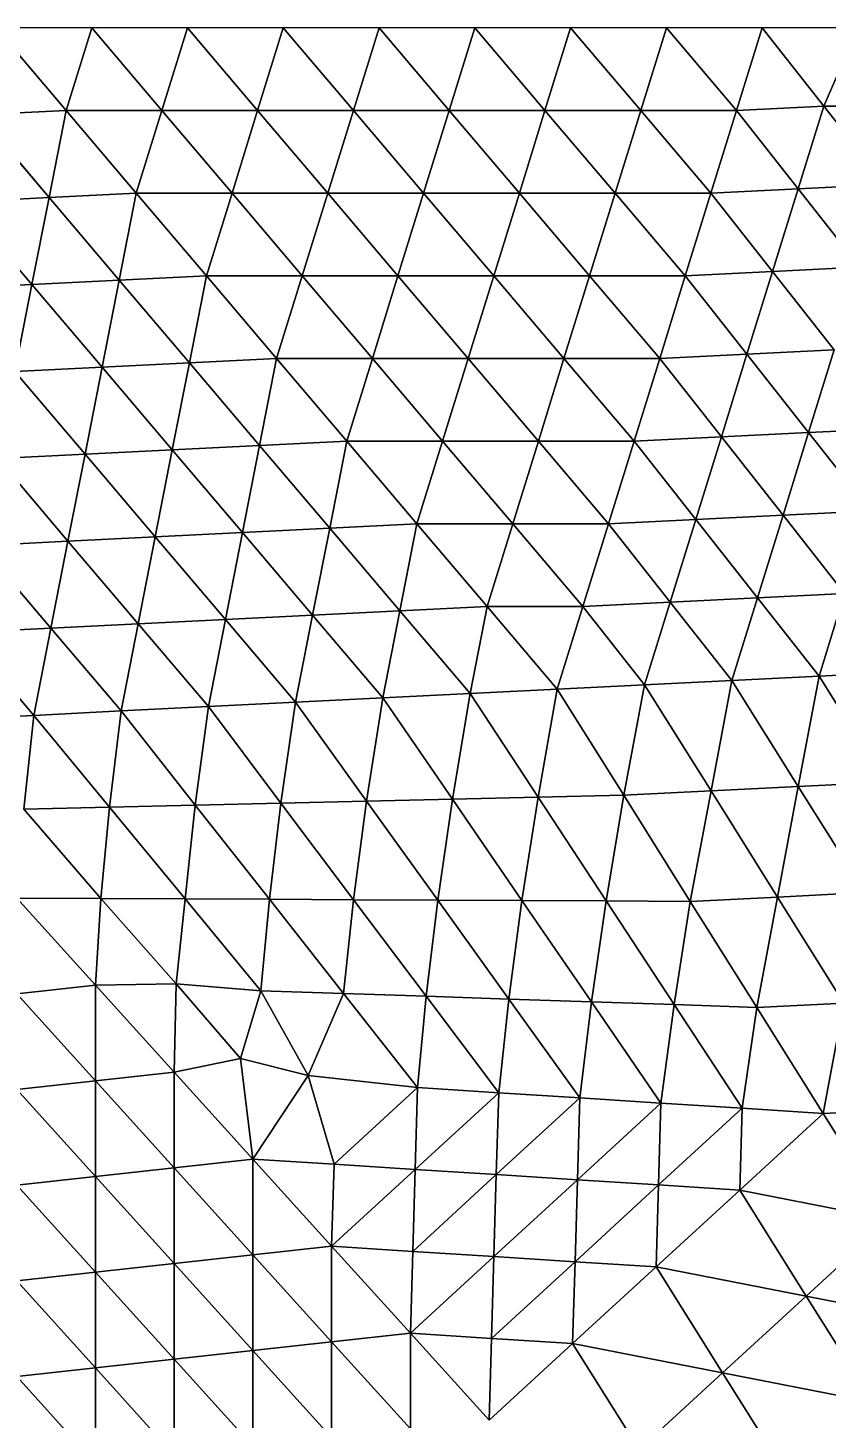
# Model space of a CAD drawing. Extents: x 100 to 350, y 100 to 150.
# Drawn here: x 113.02 to 126.08, y 127.27 to 150 of the extents above; entities that cross this region are included whole.
import ezdxf

# ---------------------------------------------------------------- set-up
doc = ezdxf.new("R2010")
doc.units = 0

msp = doc.modelspace()

# ---------------------------------------------------------------- linework, layer by layer
at = {"color": 7}
for p, q in [((114.0625, 150), (112.5, 150)), ((115.625, 150), (114.0625, 150)), ((117.1875, 150), (115.625, 150)), ((118.75, 150), (117.1875, 150)), ((120.3125, 150), (118.75, 150)), ((121.875, 150), (120.3125, 150)), ((123.4375, 150), (121.875, 150)), ((125, 150), (123.4375, 150)), ((126.5625, 150), (125, 150))]:
    msp.add_line(p, q, dxfattribs=at)
at = {"color": 1}
for p, q in [((112.5, 150), (113.644841, 148.650308)), ((113.644841, 148.650308), (112.5, 150)), ((114.0625, 150), (113.644841, 148.650308)), ((113.644841, 148.650308), (114.0625, 150)), ((115.207341, 148.650308), (114.0625, 150)), ((114.0625, 150), (115.207341, 148.650308)), ((115.625, 150), (115.207341, 148.650308)), ((115.207341, 148.650308), (115.625, 150)), ((116.769841, 148.650308), (115.625, 150)), ((115.625, 150), (116.769841, 148.650308)), ((117.1875, 150), (116.769841, 148.650308)), ((116.769841, 148.650308), (117.1875, 150)), ((118.332341, 148.650308), (117.1875, 150)), ((117.1875, 150), (118.332341, 148.650308)), ((118.332341, 148.650308), (118.75, 150)), ((118.75, 150), (118.332341, 148.650308)), ((118.75, 150), (119.894841, 148.650308)), ((119.894841, 148.650308), (118.75, 150)), ((120.3125, 150), (119.894841, 148.650308)), ((119.894841, 148.650308), (120.3125, 150)), ((121.457341, 148.650308), (120.3125, 150)), ((120.3125, 150), (121.457341, 148.650308)), ((121.457341, 148.650308), (121.875, 150)), ((121.875, 150), (121.457341, 148.650308)), ((121.875, 150), (123.019841, 148.650308)), ((123.019841, 148.650308), (121.875, 150)), ((123.4375, 150), (123.019841, 148.650308)), ((123.019841, 148.650308), (123.4375, 150)), ((124.582341, 148.650308), (123.4375, 150)), ((123.4375, 150), (124.582341, 148.650308)), ((124.582341, 148.650308), (125, 150)), ((125, 150), (124.582341, 148.650308)), ((125, 150), (126.005621, 148.721244)), ((126.005621, 148.721244), (125, 150)), ((126.5625, 150), (126.005621, 148.721244)), ((126.005621, 148.721244), (126.5625, 150)), ((112.22156, 148.579372), (113.644841, 148.650308)), ((113.644841, 148.650308), (112.22156, 148.579372)), ((113.644841, 148.650308), (113.366401, 147.22968)), ((113.366401, 147.22968), (113.644841, 148.650308)), ((113.644841, 148.650308), (115.207341, 148.650308)), ((114.789681, 147.300616), (113.644841, 148.650308)), ((115.207341, 148.650308), (113.644841, 148.650308)), ((113.644841, 148.650308), (114.789681, 147.300616)), ((115.207341, 148.650308), (114.789681, 147.300616)), ((114.789681, 147.300616), (115.207341, 148.650308)), ((115.207341, 148.650308), (116.769841, 148.650308)), ((115.207341, 148.650308), (116.352181, 147.300616)), ((116.769841, 148.650308), (115.207341, 148.650308)), ((116.352181, 147.300616), (115.207341, 148.650308)), ((116.352181, 147.300616), (116.769841, 148.650308)), ((116.769841, 148.650308), (116.352181, 147.300616)), ((118.332341, 148.650308), (116.769841, 148.650308)), ((116.769841, 148.650308), (117.914681, 147.300616)), ((116.769841, 148.650308), (118.332341, 148.650308)), ((117.914681, 147.300616), (116.769841, 148.650308)), ((117.914681, 147.300616), (118.332341, 148.650308)), ((118.332341, 148.650308), (117.914681, 147.300616)), ((118.332341, 148.650308), (119.477181, 147.300616)), ((119.894841, 148.650308), (118.332341, 148.650308)), ((119.477181, 147.300616), (118.332341, 148.650308)), ((118.332341, 148.650308), (119.894841, 148.650308)), ((119.894841, 148.650308), (119.477181, 147.300616)), ((119.477181, 147.300616), (119.894841, 148.650308)), ((121.039681, 147.300616), (119.894841, 148.650308)), ((121.457341, 148.650308), (119.894841, 148.650308)), ((119.894841, 148.650308), (121.039681, 147.300616)), ((119.894841, 148.650308), (121.457341, 148.650308)), ((121.039681, 147.300616), (121.457341, 148.650308)), ((121.457341, 148.650308), (121.039681, 147.300616)), ((122.602181, 147.300616), (121.457341, 148.650308)), ((121.457341, 148.650308), (122.602181, 147.300616)), ((123.019841, 148.650308), (121.457341, 148.650308)), ((121.457341, 148.650308), (123.019841, 148.650308)), ((122.602181, 147.300616), (123.019841, 148.650308)), ((123.019841, 148.650308), (122.602181, 147.300616)), ((124.582341, 148.650308), (123.019841, 148.650308)), ((123.019841, 148.650308), (124.164681, 147.300616)), ((123.019841, 148.650308), (124.582341, 148.650308)), ((124.164681, 147.300616), (123.019841, 148.650308)), ((124.164681, 147.300616), (124.582341, 148.650308)), ((124.582341, 148.650308), (124.164681, 147.300616)), ((126.005621, 148.721244), (124.582341, 148.650308)), ((124.582341, 148.650308), (126.005621, 148.721244)), ((125.587962, 147.371552), (124.582341, 148.650308)), ((124.582341, 148.650308), (125.587962, 147.371552)), ((126.005621, 148.721244), (125.587962, 147.371552)), ((125.587962, 147.371552), (126.005621, 148.721244)), ((126.005621, 148.721244), (127.568121, 148.721244)), ((127.011242, 147.442488), (126.005621, 148.721244)), ((127.568121, 148.721244), (126.005621, 148.721244)), ((126.005621, 148.721244), (127.011242, 147.442488)), ((113.366401, 147.22968), (112.22156, 148.579372)), ((112.22156, 148.579372), (113.366401, 147.22968)), ((113.366401, 147.22968), (114.789681, 147.300616)), ((114.789681, 147.300616), (113.366401, 147.22968)), ((114.789681, 147.300616), (114.511242, 145.879988)), ((114.511242, 145.879988), (114.789681, 147.300616)), ((116.352181, 147.300616), (114.789681, 147.300616)), ((114.789681, 147.300616), (115.934522, 145.950924)), ((115.934522, 145.950924), (114.789681, 147.300616)), ((114.789681, 147.300616), (116.352181, 147.300616)), ((115.934522, 145.950924), (116.352181, 147.300616)), ((116.352181, 147.300616), (115.934522, 145.950924)), ((116.352181, 147.300616), (117.497022, 145.950924)), ((117.914681, 147.300616), (116.352181, 147.300616)), ((117.497022, 145.950924), (116.352181, 147.300616)), ((116.352181, 147.300616), (117.914681, 147.300616)), ((117.914681, 147.300616), (117.497022, 145.950924)), ((117.497022, 145.950924), (117.914681, 147.300616)), ((119.059522, 145.950924), (117.914681, 147.300616)), ((117.914681, 147.300616), (119.477181, 147.300616)), ((119.477181, 147.300616), (117.914681, 147.300616)), ((117.914681, 147.300616), (119.059522, 145.950924)), ((119.477181, 147.300616), (119.059522, 145.950924)), ((119.059522, 145.950924), (119.477181, 147.300616)), ((119.477181, 147.300616), (121.039681, 147.300616)), ((119.477181, 147.300616), (120.622022, 145.950924)), ((121.039681, 147.300616), (119.477181, 147.300616)), ((120.622022, 145.950924), (119.477181, 147.300616)), ((121.039681, 147.300616), (120.622022, 145.950924)), ((120.622022, 145.950924), (121.039681, 147.300616)), ((122.602181, 147.300616), (121.039681, 147.300616)), ((121.039681, 147.300616), (122.184522, 145.950924)), ((122.184522, 145.950924), (121.039681, 147.300616)), ((121.039681, 147.300616), (122.602181, 147.300616)), ((122.184522, 145.950924), (122.602181, 147.300616)), ((122.602181, 147.300616), (122.184522, 145.950924)), ((123.747022, 145.950924), (122.602181, 147.300616)), ((122.602181, 147.300616), (123.747022, 145.950924)), ((124.164681, 147.300616), (122.602181, 147.300616)), ((122.602181, 147.300616), (124.164681, 147.300616)), ((123.747022, 145.950924), (124.164681, 147.300616)), ((124.164681, 147.300616), (123.747022, 145.950924)), ((124.164681, 147.300616), (125.587962, 147.371552)), ((125.587962, 147.371552), (124.164681, 147.300616)), ((125.170302, 146.02186), (124.164681, 147.300616)), ((124.164681, 147.300616), (125.170302, 146.02186)), ((125.587962, 147.371552), (125.170302, 146.02186)), ((125.170302, 146.02186), (125.587962, 147.371552)), ((125.587962, 147.371552), (127.011242, 147.442488)), ((127.011242, 147.442488), (125.587962, 147.371552)), ((125.587962, 147.371552), (126.593583, 146.092796)), ((126.593583, 146.092796), (125.587962, 147.371552)), ((111.943121, 147.158744), (113.366401, 147.22968)), ((113.366401, 147.22968), (111.943121, 147.158744)), ((113.087962, 145.809052), (111.943121, 147.158744)), ((111.943121, 147.158744), (113.087962, 145.809052)), ((113.366401, 147.22968), (113.087962, 145.809052)), ((113.087962, 145.809052), (113.366401, 147.22968)), ((114.511242, 145.879988), (113.366401, 147.22968)), ((113.366401, 147.22968), (114.511242, 145.879988)), ((115.934522, 145.950924), (114.511242, 145.879988)), ((114.511242, 145.879988), (115.934522, 145.950924)), ((115.656083, 144.530296), (115.934522, 145.950924)), ((115.934522, 145.950924), (115.656083, 144.530296)), ((115.934522, 145.950924), (117.497022, 145.950924)), ((117.079363, 144.601232), (115.934522, 145.950924)), ((117.497022, 145.950924), (115.934522, 145.950924)), ((115.934522, 145.950924), (117.079363, 144.601232)), ((117.497022, 145.950924), (117.079363, 144.601232)), ((117.079363, 144.601232), (117.497022, 145.950924)), ((117.497022, 145.950924), (119.059522, 145.950924)), ((117.497022, 145.950924), (118.641863, 144.601232)), ((119.059522, 145.950924), (117.497022, 145.950924)), ((118.641863, 144.601232), (117.497022, 145.950924)), ((118.641863, 144.601232), (119.059522, 145.950924)), ((119.059522, 145.950924), (118.641863, 144.601232)), ((120.204363, 144.601232), (119.059522, 145.950924)), ((120.622022, 145.950924), (119.059522, 145.950924)), ((119.059522, 145.950924), (120.204363, 144.601232)), ((119.059522, 145.950924), (120.622022, 145.950924)), ((120.622022, 145.950924), (120.204363, 144.601232)), ((120.204363, 144.601232), (120.622022, 145.950924)), ((120.622022, 145.950924), (122.184522, 145.950924)), ((120.622022, 145.950924), (121.766863, 144.601232)), ((122.184522, 145.950924), (120.622022, 145.950924)), ((121.766863, 144.601232), (120.622022, 145.950924)), ((121.766863, 144.601232), (122.184522, 145.950924)), ((122.184522, 145.950924), (121.766863, 144.601232)), ((123.747022, 145.950924), (122.184522, 145.950924)), ((122.184522, 145.950924), (123.329363, 144.601232)), ((122.184522, 145.950924), (123.747022, 145.950924)), ((123.329363, 144.601232), (122.184522, 145.950924)), ((123.329363, 144.601232), (123.747022, 145.950924)), ((123.747022, 145.950924), (123.329363, 144.601232)), ((125.170302, 146.02186), (123.747022, 145.950924)), ((123.747022, 145.950924), (125.170302, 146.02186)), ((124.752643, 144.672168), (123.747022, 145.950924)), ((123.747022, 145.950924), (124.752643, 144.672168)), ((124.752643, 144.672168), (125.170302, 146.02186)), ((125.170302, 146.02186), (124.752643, 144.672168)), ((126.593583, 146.092796), (125.170302, 146.02186)), ((125.170302, 146.02186), (126.593583, 146.092796)), ((125.170302, 146.02186), (126.175923, 144.743104)), ((126.175923, 144.743104), (125.170302, 146.02186)), ((113.087962, 145.809052), (111.664681, 145.738116)), ((111.664681, 145.738116), (113.087962, 145.809052)), ((112.809522, 144.388424), (113.087962, 145.809052)), ((113.087962, 145.809052), (112.809522, 144.388424)), ((113.087962, 145.809052), (114.511242, 145.879988)), ((114.511242, 145.879988), (113.087962, 145.809052)), ((114.232802, 144.45936), (113.087962, 145.809052)), ((113.087962, 145.809052), (114.232802, 144.45936)), ((114.511242, 145.879988), (114.232802, 144.45936)), ((114.232802, 144.45936), (114.511242, 145.879988)), ((114.511242, 145.879988), (115.656083, 144.530296)), ((115.656083, 144.530296), (114.511242, 145.879988)), ((117.079363, 144.601232), (115.656083, 144.530296)), ((115.656083, 144.530296), (117.079363, 144.601232)), ((117.079363, 144.601232), (116.800923, 143.180604)), ((116.800923, 143.180604), (117.079363, 144.601232)), ((118.641863, 144.601232), (117.079363, 144.601232)), ((117.079363, 144.601232), (118.224203, 143.25154)), ((118.224203, 143.25154), (117.079363, 144.601232)), ((117.079363, 144.601232), (118.641863, 144.601232)), ((118.224203, 143.25154), (118.641863, 144.601232)), ((118.641863, 144.601232), (118.224203, 143.25154)), ((119.786703, 143.25154), (118.641863, 144.601232)), ((118.641863, 144.601232), (120.204363, 144.601232)), ((120.204363, 144.601232), (118.641863, 144.601232)), ((118.641863, 144.601232), (119.786703, 143.25154)), ((119.786703, 143.25154), (120.204363, 144.601232)), ((120.204363, 144.601232), (119.786703, 143.25154)), ((121.766863, 144.601232), (120.204363, 144.601232)), ((120.204363, 144.601232), (121.349203, 143.25154)), ((121.349203, 143.25154), (120.204363, 144.601232)), ((120.204363, 144.601232), (121.766863, 144.601232)), ((121.349203, 143.25154), (121.766863, 144.601232)), ((121.766863, 144.601232), (121.349203, 143.25154)), ((122.911703, 143.25154), (121.766863, 144.601232)), ((121.766863, 144.601232), (123.329363, 144.601232)), ((123.329363, 144.601232), (121.766863, 144.601232)), ((121.766863, 144.601232), (122.911703, 143.25154)), ((122.911703, 143.25154), (123.329363, 144.601232)), ((123.329363, 144.601232), (122.911703, 143.25154)), ((124.752643, 144.672168), (123.329363, 144.601232)), ((123.329363, 144.601232), (124.752643, 144.672168)), ((123.329363, 144.601232), (124.334984, 143.322476)), ((124.334984, 143.322476), (123.329363, 144.601232)), ((124.334984, 143.322476), (124.752643, 144.672168)), ((124.752643, 144.672168), (124.334984, 143.322476)), ((124.752643, 144.672168), (126.175923, 144.743104)), ((126.175923, 144.743104), (124.752643, 144.672168)), ((125.758264, 143.393412), (124.752643, 144.672168)), ((124.752643, 144.672168), (125.758264, 143.393412)), ((125.758264, 143.393412), (126.175923, 144.743104)), ((126.175923, 144.743104), (125.758264, 143.393412)), ((112.809522, 144.388424), (114.232802, 144.45936)), ((114.232802, 144.45936), (112.809522, 144.388424)), ((113.954363, 143.038732), (112.809522, 144.388424)), ((112.809522, 144.388424), (113.954363, 143.038732)), ((114.232802, 144.45936), (113.954363, 143.038732)), ((113.954363, 143.038732), (114.232802, 144.45936)), ((114.232802, 144.45936), (115.656083, 144.530296)), ((115.656083, 144.530296), (114.232802, 144.45936)), ((115.377643, 143.109668), (114.232802, 144.45936)), ((114.232802, 144.45936), (115.377643, 143.109668)), ((115.377643, 143.109668), (115.656083, 144.530296)), ((115.656083, 144.530296), (115.377643, 143.109668)), ((115.656083, 144.530296), (116.800923, 143.180604)), ((116.800923, 143.180604), (115.656083, 144.530296)), ((127.181544, 143.464348), (125.758264, 143.393412)), ((125.758264, 143.393412), (127.181544, 143.464348)), ((116.800923, 143.180604), (118.224203, 143.25154)), ((118.224203, 143.25154), (116.800923, 143.180604)), ((118.224203, 143.25154), (117.945764, 141.830912)), ((117.945764, 141.830912), (118.224203, 143.25154)), ((119.369044, 141.901848), (118.224203, 143.25154)), ((119.786703, 143.25154), (118.224203, 143.25154)), ((118.224203, 143.25154), (119.369044, 141.901848)), ((118.224203, 143.25154), (119.786703, 143.25154)), ((119.369044, 141.901848), (119.786703, 143.25154)), ((119.786703, 143.25154), (119.369044, 141.901848)), ((121.349203, 143.25154), (119.786703, 143.25154)), ((119.786703, 143.25154), (120.931544, 141.901848)), ((120.931544, 141.901848), (119.786703, 143.25154)), ((119.786703, 143.25154), (121.349203, 143.25154)), ((121.349203, 143.25154), (120.931544, 141.901848)), ((120.931544, 141.901848), (121.349203, 143.25154)), ((122.494044, 141.901848), (121.349203, 143.25154)), ((122.911703, 143.25154), (121.349203, 143.25154)), ((121.349203, 143.25154), (122.494044, 141.901848)), ((121.349203, 143.25154), (122.911703, 143.25154)), ((122.494044, 141.901848), (122.911703, 143.25154)), ((122.911703, 143.25154), (122.494044, 141.901848)), ((124.334984, 143.322476), (122.911703, 143.25154)), ((122.911703, 143.25154), (124.334984, 143.322476)), ((123.917324, 141.972784), (122.911703, 143.25154)), ((122.911703, 143.25154), (123.917324, 141.972784)), ((124.334984, 143.322476), (123.917324, 141.972784)), ((123.917324, 141.972784), (124.334984, 143.322476)), ((124.334984, 143.322476), (125.758264, 143.393412)), ((125.758264, 143.393412), (124.334984, 143.322476)), ((125.340605, 142.04372), (124.334984, 143.322476)), ((124.334984, 143.322476), (125.340605, 142.04372)), ((125.340605, 142.04372), (125.758264, 143.393412)), ((125.758264, 143.393412), (125.340605, 142.04372)), ((125.758264, 143.393412), (126.763885, 142.114656)), ((126.763885, 142.114656), (125.758264, 143.393412)), ((112.531083, 142.967796), (113.954363, 143.038732)), ((113.954363, 143.038732), (112.531083, 142.967796)), ((113.675923, 141.618104), (112.531083, 142.967796)), ((112.531083, 142.967796), (113.675923, 141.618104)), ((113.954363, 143.038732), (113.675923, 141.618104)), ((113.675923, 141.618104), (113.954363, 143.038732)), ((115.377643, 143.109668), (113.954363, 143.038732)), ((113.954363, 143.038732), (115.377643, 143.109668)), ((113.954363, 143.038732), (115.099203, 141.68904)), ((115.099203, 141.68904), (113.954363, 143.038732)), ((115.099203, 141.68904), (115.377643, 143.109668)), ((115.377643, 143.109668), (115.099203, 141.68904)), ((116.800923, 143.180604), (115.377643, 143.109668)), ((115.377643, 143.109668), (116.800923, 143.180604)), ((115.377643, 143.109668), (116.522484, 141.759976)), ((116.522484, 141.759976), (115.377643, 143.109668)), ((116.800923, 143.180604), (116.522484, 141.759976)), ((116.522484, 141.759976), (116.800923, 143.180604)), ((117.945764, 141.830912), (116.800923, 143.180604)), ((116.800923, 143.180604), (117.945764, 141.830912)), ((125.340605, 142.04372), (126.763885, 142.114656)), ((126.763885, 142.114656), (125.340605, 142.04372)), ((116.522484, 141.759976), (117.945764, 141.830912)), ((117.945764, 141.830912), (116.522484, 141.759976)), ((117.945764, 141.830912), (117.667324, 140.410284)), ((117.667324, 140.410284), (117.945764, 141.830912)), ((119.369044, 141.901848), (117.945764, 141.830912)), ((117.945764, 141.830912), (119.369044, 141.901848)), ((117.945764, 141.830912), (119.090605, 140.48122)), ((119.090605, 140.48122), (117.945764, 141.830912)), ((119.090605, 140.48122), (119.369044, 141.901848)), ((119.369044, 141.901848), (119.090605, 140.48122)), ((119.369044, 141.901848), (120.931544, 141.901848)), ((120.513885, 140.552156), (119.369044, 141.901848)), ((120.931544, 141.901848), (119.369044, 141.901848)), ((119.369044, 141.901848), (120.513885, 140.552156)), ((120.931544, 141.901848), (120.513885, 140.552156)), ((120.513885, 140.552156), (120.931544, 141.901848)), ((120.931544, 141.901848), (122.494044, 141.901848)), ((122.494044, 141.901848), (120.931544, 141.901848)), ((120.931544, 141.901848), (122.076385, 140.552156)), ((122.076385, 140.552156), (120.931544, 141.901848)), ((122.494044, 141.901848), (122.076385, 140.552156)), ((122.076385, 140.552156), (122.494044, 141.901848)), ((122.494044, 141.901848), (123.917324, 141.972784)), ((123.917324, 141.972784), (122.494044, 141.901848)), ((123.499665, 140.623092), (122.494044, 141.901848)), ((122.494044, 141.901848), (123.499665, 140.623092)), ((123.917324, 141.972784), (123.499665, 140.623092)), ((123.499665, 140.623092), (123.917324, 141.972784)), ((123.917324, 141.972784), (125.340605, 142.04372)), ((125.340605, 142.04372), (123.917324, 141.972784)), ((123.917324, 141.972784), (124.922945, 140.694028)), ((124.922945, 140.694028), (123.917324, 141.972784)), ((125.340605, 142.04372), (124.922945, 140.694028)), ((124.922945, 140.694028), (125.340605, 142.04372)), ((126.346226, 140.764964), (125.340605, 142.04372)), ((125.340605, 142.04372), (126.346226, 140.764964)), ((113.675923, 141.618104), (112.252643, 141.547168)), ((112.252643, 141.547168), (113.675923, 141.618104)), ((113.397484, 140.197476), (113.675923, 141.618104)), ((113.675923, 141.618104), (113.397484, 140.197476)), ((115.099203, 141.68904), (113.675923, 141.618104)), ((113.675923, 141.618104), (115.099203, 141.68904)), ((113.675923, 141.618104), (114.820764, 140.268412)), ((114.820764, 140.268412), (113.675923, 141.618104)), ((114.820764, 140.268412), (115.099203, 141.68904)), ((115.099203, 141.68904), (114.820764, 140.268412)), ((116.522484, 141.759976), (115.099203, 141.68904)), ((115.099203, 141.68904), (116.522484, 141.759976)), ((115.099203, 141.68904), (116.244044, 140.339348)), ((116.244044, 140.339348), (115.099203, 141.68904)), ((116.244044, 140.339348), (116.522484, 141.759976)), ((116.522484, 141.759976), (116.244044, 140.339348)), ((117.667324, 140.410284), (116.522484, 141.759976)), ((116.522484, 141.759976), (117.667324, 140.410284)), ((112.252643, 141.547168), (113.397484, 140.197476)), ((113.397484, 140.197476), (112.252643, 141.547168)), ((123.499665, 140.623092), (124.922945, 140.694028)), ((124.922945, 140.694028), (123.499665, 140.623092)), ((124.922945, 140.694028), (124.505286, 139.344336)), ((124.505286, 139.344336), (124.922945, 140.694028)), ((124.922945, 140.694028), (126.346226, 140.764964)), ((126.346226, 140.764964), (124.922945, 140.694028)), ((124.922945, 140.694028), (125.928566, 139.415272)), ((125.928566, 139.415272), (124.922945, 140.694028)), ((126.346226, 140.764964), (125.928566, 139.415272)), ((125.928566, 139.415272), (126.346226, 140.764964)), ((117.667324, 140.410284), (119.090605, 140.48122)), ((119.090605, 140.48122), (117.667324, 140.410284)), ((118.812165, 139.060592), (119.090605, 140.48122)), ((119.090605, 140.48122), (118.812165, 139.060592)), ((120.513885, 140.552156), (119.090605, 140.48122)), ((119.090605, 140.48122), (120.513885, 140.552156)), ((119.090605, 140.48122), (120.235445, 139.131528)), ((120.235445, 139.131528), (119.090605, 140.48122)), ((120.513885, 140.552156), (120.235445, 139.131528)), ((120.235445, 139.131528), (120.513885, 140.552156)), ((121.658726, 139.202464), (120.513885, 140.552156)), ((120.513885, 140.552156), (122.076385, 140.552156)), ((122.076385, 140.552156), (120.513885, 140.552156)), ((120.513885, 140.552156), (121.658726, 139.202464)), ((122.076385, 140.552156), (121.658726, 139.202464)), ((121.658726, 139.202464), (122.076385, 140.552156)), ((122.076385, 140.552156), (123.499665, 140.623092)), ((123.499665, 140.623092), (122.076385, 140.552156)), ((122.076385, 140.552156), (123.082006, 139.2734)), ((123.082006, 139.2734), (122.076385, 140.552156)), ((123.499665, 140.623092), (123.082006, 139.2734)), ((123.082006, 139.2734), (123.499665, 140.623092)), ((124.505286, 139.344336), (123.499665, 140.623092)), ((123.499665, 140.623092), (124.505286, 139.344336)), ((114.820764, 140.268412), (113.397484, 140.197476)), ((113.397484, 140.197476), (114.820764, 140.268412)), ((114.820764, 140.268412), (114.542324, 138.847784)), ((114.542324, 138.847784), (114.820764, 140.268412)), ((116.244044, 140.339348), (114.820764, 140.268412)), ((114.820764, 140.268412), (116.244044, 140.339348)), ((114.820764, 140.268412), (115.965605, 138.91872)), ((115.965605, 138.91872), (114.820764, 140.268412)), ((115.965605, 138.91872), (116.244044, 140.339348)), ((116.244044, 140.339348), (115.965605, 138.91872)), ((116.244044, 140.339348), (117.667324, 140.410284)), ((117.667324, 140.410284), (116.244044, 140.339348)), ((117.388885, 138.989656), (116.244044, 140.339348)), ((116.244044, 140.339348), (117.388885, 138.989656)), ((117.667324, 140.410284), (117.388885, 138.989656)), ((117.388885, 138.989656), (117.667324, 140.410284)), ((117.667324, 140.410284), (118.812165, 139.060592)), ((118.812165, 139.060592), (117.667324, 140.410284)), ((113.397484, 140.197476), (111.974203, 140.12654)), ((111.974203, 140.12654), (113.397484, 140.197476)), ((111.974203, 140.12654), (113.119044, 138.776848)), ((113.119044, 138.776848), (111.974203, 140.12654)), ((113.119044, 138.776848), (113.397484, 140.197476)), ((113.397484, 140.197476), (113.119044, 138.776848)), ((113.397484, 140.197476), (114.542324, 138.847784)), ((114.542324, 138.847784), (113.397484, 140.197476)), ((124.505286, 139.344336), (123.082006, 139.2734)), ((123.082006, 139.2734), (124.505286, 139.344336)), ((124.16642, 137.542193), (124.505286, 139.344336)), ((124.505286, 139.344336), (124.16642, 137.542193)), ((125.928566, 139.415272), (124.505286, 139.344336)), ((124.505286, 139.344336), (125.928566, 139.415272)), ((125.589701, 137.613129), (124.505286, 139.344336)), ((124.505286, 139.344336), (125.589701, 137.613129)), ((125.928566, 139.415272), (125.589701, 137.613129)), ((125.589701, 137.613129), (125.928566, 139.415272)), ((127.351846, 139.486208), (125.928566, 139.415272)), ((125.928566, 139.415272), (127.351846, 139.486208)), ((127.012981, 137.684065), (125.928566, 139.415272)), ((125.928566, 139.415272), (127.012981, 137.684065)), ((120.235445, 139.131528), (118.812165, 139.060592)), ((118.812165, 139.060592), (120.235445, 139.131528)), ((120.235445, 139.131528), (119.946491, 137.40703)), ((119.946491, 137.40703), (120.235445, 139.131528)), ((120.235445, 139.131528), (121.658726, 139.202464)), ((121.658726, 139.202464), (120.235445, 139.131528)), ((121.344816, 137.439143), (120.235445, 139.131528)), ((120.235445, 139.131528), (121.344816, 137.439143)), ((121.658726, 139.202464), (121.344816, 137.439143)), ((121.344816, 137.439143), (121.658726, 139.202464)), ((123.082006, 139.2734), (121.658726, 139.202464)), ((121.658726, 139.202464), (123.082006, 139.2734)), ((122.74314, 137.471257), (121.658726, 139.202464)), ((121.658726, 139.202464), (122.74314, 137.471257)), ((123.082006, 139.2734), (122.74314, 137.471257)), ((122.74314, 137.471257), (123.082006, 139.2734)), ((124.16642, 137.542193), (123.082006, 139.2734)), ((123.082006, 139.2734), (124.16642, 137.542193)), ((114.542324, 138.847784), (115.965605, 138.91872)), ((115.965605, 138.91872), (114.542324, 138.847784)), ((115.965605, 138.91872), (115.751518, 137.310689)), ((115.751518, 137.310689), (115.965605, 138.91872)), ((115.965605, 138.91872), (117.388885, 138.989656)), ((117.388885, 138.989656), (115.965605, 138.91872)), ((117.149842, 137.342803), (115.965605, 138.91872)), ((115.965605, 138.91872), (117.149842, 137.342803)), ((117.388885, 138.989656), (117.149842, 137.342803)), ((117.149842, 137.342803), (117.388885, 138.989656)), ((118.812165, 139.060592), (117.388885, 138.989656)), ((117.388885, 138.989656), (118.812165, 139.060592)), ((118.548167, 137.374916), (117.388885, 138.989656)), ((117.388885, 138.989656), (118.548167, 137.374916)), ((118.548167, 137.374916), (118.812165, 139.060592)), ((118.812165, 139.060592), (118.548167, 137.374916)), ((118.812165, 139.060592), (119.946491, 137.40703)), ((119.946491, 137.40703), (118.812165, 139.060592)), ((113.119044, 138.776848), (111.695764, 138.705912)), ((111.695764, 138.705912), (113.119044, 138.776848)), ((112.954869, 137.246462), (113.119044, 138.776848)), ((113.119044, 138.776848), (112.954869, 137.246462)), ((114.542324, 138.847784), (113.119044, 138.776848)), ((113.119044, 138.776848), (114.542324, 138.847784)), ((113.119044, 138.776848), (114.353193, 137.278575)), ((114.353193, 137.278575), (113.119044, 138.776848)), ((114.542324, 138.847784), (114.353193, 137.278575)), ((114.353193, 137.278575), (114.542324, 138.847784)), ((115.751518, 137.310689), (114.542324, 138.847784)), ((114.542324, 138.847784), (115.751518, 137.310689)), ((122.74314, 137.471257), (124.16642, 137.542193)), ((124.16642, 137.542193), (122.74314, 137.471257)), ((123.827555, 135.740049), (124.16642, 137.542193)), ((124.16642, 137.542193), (123.827555, 135.740049)), ((125.589701, 137.613129), (124.16642, 137.542193)), ((124.16642, 137.542193), (125.589701, 137.613129)), ((124.16642, 137.542193), (125.250835, 135.810985)), ((125.250835, 135.810985), (124.16642, 137.542193)), ((125.589701, 137.613129), (125.250835, 135.810985)), ((125.250835, 135.810985), (125.589701, 137.613129)), ((125.589701, 137.613129), (127.012981, 137.684065)), ((127.012981, 137.684065), (125.589701, 137.613129)), ((125.589701, 137.613129), (126.674115, 135.881921)), ((126.674115, 135.881921), (125.589701, 137.613129)), ((114.353193, 137.278575), (115.751518, 137.310689)), ((115.751518, 137.310689), (114.353193, 137.278575)), ((115.751518, 137.310689), (115.587342, 135.780303)), ((115.587342, 135.780303), (115.751518, 137.310689)), ((115.751518, 137.310689), (117.149842, 137.342803)), ((117.149842, 137.342803), (115.751518, 137.310689)), ((116.960711, 135.773594), (115.751518, 137.310689)), ((115.751518, 137.310689), (116.960711, 135.773594)), ((116.960711, 135.773594), (117.149842, 137.342803)), ((117.149842, 137.342803), (116.960711, 135.773594)), ((117.149842, 137.342803), (118.548167, 137.374916)), ((118.548167, 137.374916), (117.149842, 137.342803)), ((117.149842, 137.342803), (118.33408, 135.766885)), ((118.33408, 135.766885), (117.149842, 137.342803)), ((118.33408, 135.766885), (118.548167, 137.374916)), ((118.548167, 137.374916), (118.33408, 135.766885)), ((119.946491, 137.40703), (118.548167, 137.374916)), ((118.548167, 137.374916), (119.946491, 137.40703)), ((118.548167, 137.374916), (119.707448, 135.760176)), ((119.707448, 135.760176), (118.548167, 137.374916)), ((119.707448, 135.760176), (119.946491, 137.40703)), ((119.946491, 137.40703), (119.707448, 135.760176)), ((119.946491, 137.40703), (121.344816, 137.439143)), ((121.344816, 137.439143), (119.946491, 137.40703)), ((119.946491, 137.40703), (121.080817, 135.753467)), ((121.080817, 135.753467), (119.946491, 137.40703)), ((121.344816, 137.439143), (121.080817, 135.753467)), ((121.080817, 135.753467), (121.344816, 137.439143)), ((121.344816, 137.439143), (122.74314, 137.471257)), ((122.74314, 137.471257), (121.344816, 137.439143)), ((122.454186, 135.746758), (121.344816, 137.439143)), ((121.344816, 137.439143), (122.454186, 135.746758)), ((122.454186, 135.746758), (122.74314, 137.471257)), ((122.74314, 137.471257), (122.454186, 135.746758)), ((122.74314, 137.471257), (123.827555, 135.740049)), ((123.827555, 135.740049), (122.74314, 137.471257)), ((114.353193, 137.278575), (112.954869, 137.246462)), ((112.954869, 137.246462), (114.353193, 137.278575)), ((112.954869, 137.246462), (114.213973, 135.787011)), ((114.213973, 135.787011), (112.954869, 137.246462)), ((114.213973, 135.787011), (114.353193, 137.278575)), ((114.353193, 137.278575), (114.213973, 135.787011)), ((114.353193, 137.278575), (115.587342, 135.780303)), ((115.587342, 135.780303), (114.353193, 137.278575)), ((114.213973, 135.787011), (112.840605, 135.79372)), ((112.840605, 135.79372), (114.124665, 134.373092)), ((112.840605, 135.79372), (114.213973, 135.787011)), ((114.124665, 134.373092), (112.840605, 135.79372)), ((114.124665, 134.373092), (114.213973, 135.787011)), ((114.213973, 135.787011), (114.124665, 134.373092)), ((115.587342, 135.780303), (114.213973, 135.787011)), ((114.213973, 135.787011), (115.44109, 134.391738)), ((114.213973, 135.787011), (115.587342, 135.780303)), ((115.44109, 134.391738), (114.213973, 135.787011)), ((115.44109, 134.391738), (115.587342, 135.780303)), ((115.587342, 135.780303), (115.44109, 134.391738)), ((115.587342, 135.780303), (116.960711, 135.773594)), ((116.960711, 135.773594), (115.587342, 135.780303)), ((115.587342, 135.780303), (116.821491, 134.28203)), ((116.821491, 134.28203), (115.587342, 135.780303)), ((116.821491, 134.28203), (116.960711, 135.773594)), ((116.960711, 135.773594), (116.821491, 134.28203)), ((118.33408, 135.766885), (116.960711, 135.773594)), ((116.960711, 135.773594), (118.169904, 134.236498)), ((116.960711, 135.773594), (118.33408, 135.766885)), ((118.169904, 134.236498), (116.960711, 135.773594)), ((118.169904, 134.236498), (118.33408, 135.766885)), ((118.33408, 135.766885), (118.169904, 134.236498)), ((119.707448, 135.760176), (118.33408, 135.766885)), ((118.33408, 135.766885), (119.518317, 134.190967)), ((118.33408, 135.766885), (119.707448, 135.760176)), ((119.518317, 134.190967), (118.33408, 135.766885)), ((119.518317, 134.190967), (119.707448, 135.760176)), ((119.707448, 135.760176), (119.518317, 134.190967)), ((121.080817, 135.753467), (119.707448, 135.760176)), ((119.707448, 135.760176), (120.86673, 134.145436)), ((119.707448, 135.760176), (121.080817, 135.753467)), ((120.86673, 134.145436), (119.707448, 135.760176)), ((120.86673, 134.145436), (121.080817, 135.753467)), ((121.080817, 135.753467), (120.86673, 134.145436)), ((121.080817, 135.753467), (122.454186, 135.746758)), ((122.454186, 135.746758), (121.080817, 135.753467)), ((121.080817, 135.753467), (122.215143, 134.099904)), ((122.215143, 134.099904), (121.080817, 135.753467)), ((122.215143, 134.099904), (122.454186, 135.746758)), ((122.454186, 135.746758), (122.215143, 134.099904)), ((123.827555, 135.740049), (122.454186, 135.746758)), ((122.454186, 135.746758), (123.563556, 134.054373)), ((122.454186, 135.746758), (123.827555, 135.740049)), ((123.563556, 134.054373), (122.454186, 135.746758)), ((123.563556, 134.054373), (123.827555, 135.740049)), ((123.827555, 135.740049), (123.563556, 134.054373)), ((125.250835, 135.810985), (123.827555, 135.740049)), ((123.827555, 135.740049), (125.250835, 135.810985)), ((123.827555, 135.740049), (124.911969, 134.008842)), ((124.911969, 134.008842), (123.827555, 135.740049)), ((125.250835, 135.810985), (124.911969, 134.008842)), ((124.911969, 134.008842), (125.250835, 135.810985)), ((125.250835, 135.810985), (126.674115, 135.881921)), ((126.674115, 135.881921), (125.250835, 135.810985)), ((126.335249, 134.079778), (125.250835, 135.810985)), ((125.250835, 135.810985), (126.335249, 134.079778)), ((114.124665, 134.373092), (112.840605, 134.23122)), ((112.840605, 134.23122), (114.124665, 134.373092)), ((115.44109, 134.391738), (114.124665, 134.373092)), ((114.124665, 134.373092), (115.44109, 134.391738)), ((114.124665, 134.373092), (115.408726, 132.952464)), ((115.408726, 132.952464), (114.124665, 134.373092)), ((114.124665, 134.373092), (114.124665, 132.810592)), ((114.124665, 132.810592), (114.124665, 134.373092)), ((115.408726, 132.952464), (115.44109, 134.391738)), ((115.44109, 134.391738), (115.408726, 132.952464)), ((116.821491, 134.28203), (115.44109, 134.391738)), ((115.44109, 134.391738), (116.490344, 133.17553)), ((115.44109, 134.391738), (116.821491, 134.28203)), ((116.490344, 133.17553), (115.44109, 134.391738)), ((112.840605, 134.23122), (114.124665, 132.810592)), ((114.124665, 132.810592), (112.840605, 134.23122)), ((116.490344, 133.17553), (116.821491, 134.28203)), ((116.821491, 134.28203), (116.490344, 133.17553)), ((118.169904, 134.236498), (116.821491, 134.28203)), ((116.821491, 134.28203), (117.594978, 132.895463)), ((116.821491, 134.28203), (118.169904, 134.236498)), ((117.594978, 132.895463), (116.821491, 134.28203)), ((117.594978, 132.895463), (118.169904, 134.236498)), ((118.169904, 134.236498), (117.594978, 132.895463)), ((119.518317, 134.190967), (118.169904, 134.236498)), ((118.169904, 134.236498), (119.379097, 132.699403)), ((118.169904, 134.236498), (119.518317, 134.190967)), ((119.379097, 132.699403), (118.169904, 134.236498)), ((119.379097, 132.699403), (119.518317, 134.190967)), ((119.518317, 134.190967), (119.379097, 132.699403)), ((120.86673, 134.145436), (119.518317, 134.190967)), ((119.518317, 134.190967), (120.702555, 132.615049)), ((119.518317, 134.190967), (120.86673, 134.145436)), ((120.702555, 132.615049), (119.518317, 134.190967)), ((120.702555, 132.615049), (120.86673, 134.145436)), ((120.86673, 134.145436), (120.702555, 132.615049)), ((122.215143, 134.099904), (120.86673, 134.145436)), ((120.86673, 134.145436), (122.026012, 132.530695)), ((120.86673, 134.145436), (122.215143, 134.099904)), ((122.026012, 132.530695), (120.86673, 134.145436)), ((122.026012, 132.530695), (122.215143, 134.099904)), ((122.215143, 134.099904), (122.026012, 132.530695)), ((123.563556, 134.054373), (122.215143, 134.099904)), ((122.215143, 134.099904), (123.349469, 132.446342)), ((122.215143, 134.099904), (123.563556, 134.054373)), ((123.349469, 132.446342), (122.215143, 134.099904)), ((123.349469, 132.446342), (123.563556, 134.054373)), ((123.563556, 134.054373), (123.349469, 132.446342)), ((124.911969, 134.008842), (123.563556, 134.054373)), ((123.563556, 134.054373), (124.672926, 132.361988)), ((123.563556, 134.054373), (124.911969, 134.008842)), ((124.672926, 132.361988), (123.563556, 134.054373)), ((124.672926, 132.361988), (124.911969, 134.008842)), ((124.911969, 134.008842), (124.672926, 132.361988)), ((124.911969, 134.008842), (126.335249, 134.079778)), ((126.335249, 134.079778), (124.911969, 134.008842)), ((124.911969, 134.008842), (125.996384, 132.277634)), ((125.996384, 132.277634), (124.911969, 134.008842)), ((126.335249, 134.079778), (125.996384, 132.277634)), ((125.996384, 132.277634), (126.335249, 134.079778)), ((116.490344, 133.17553), (115.408726, 132.952464)), ((115.408726, 132.952464), (116.490344, 133.17553)), ((116.692786, 131.531836), (116.490344, 133.17553)), ((116.490344, 133.17553), (117.594978, 132.895463)), ((116.490344, 133.17553), (116.692786, 131.531836)), ((117.594978, 132.895463), (116.490344, 133.17553)), ((114.124665, 132.810592), (112.840605, 132.66872)), ((112.840605, 132.66872), (114.124665, 132.810592)), ((115.408726, 132.952464), (114.124665, 132.810592)), ((114.124665, 132.810592), (115.408726, 132.952464)), ((115.408726, 131.389964), (114.124665, 132.810592)), ((114.124665, 132.810592), (114.124665, 131.248092)), ((114.124665, 132.810592), (115.408726, 131.389964)), ((114.124665, 131.248092), (114.124665, 132.810592)), ((115.408726, 132.952464), (116.692786, 131.531836)), ((115.408726, 131.389964), (115.408726, 132.952464)), ((116.692786, 131.531836), (115.408726, 132.952464)), ((115.408726, 132.952464), (115.408726, 131.389964)), ((117.594978, 132.895463), (116.692786, 131.531836)), ((116.692786, 131.531836), (117.594978, 132.895463)), ((118.016243, 131.447483), (117.594978, 132.895463)), ((119.379097, 132.699403), (117.594978, 132.895463)), ((117.594978, 132.895463), (118.016243, 131.447483)), ((117.594978, 132.895463), (119.379097, 132.699403)), ((114.124665, 131.248092), (112.840605, 132.66872)), ((112.840605, 132.66872), (114.124665, 131.248092)), ((118.016243, 131.447483), (119.379097, 132.699403)), ((119.379097, 132.699403), (118.016243, 131.447483)), ((119.339701, 131.363129), (119.379097, 132.699403)), ((119.379097, 132.699403), (119.339701, 131.363129)), ((120.702555, 132.615049), (119.339701, 131.363129)), ((119.339701, 131.363129), (120.702555, 132.615049)), ((119.379097, 132.699403), (120.702555, 132.615049)), ((120.702555, 132.615049), (119.379097, 132.699403)), ((120.702555, 132.615049), (120.663158, 131.278775)), ((120.663158, 131.278775), (120.702555, 132.615049)), ((120.663158, 131.278775), (122.026012, 132.530695)), ((122.026012, 132.530695), (120.663158, 131.278775)), ((122.026012, 132.530695), (120.702555, 132.615049)), ((120.702555, 132.615049), (122.026012, 132.530695)), ((122.026012, 132.530695), (121.986615, 131.194421)), ((121.986615, 131.194421), (122.026012, 132.530695)), ((122.026012, 132.530695), (123.349469, 132.446342)), ((123.349469, 132.446342), (122.026012, 132.530695)), ((123.349469, 132.446342), (121.986615, 131.194421)), ((121.986615, 131.194421), (123.349469, 132.446342)), ((123.310072, 131.110068), (123.349469, 132.446342)), ((123.349469, 132.446342), (123.310072, 131.110068)), ((123.310072, 131.110068), (124.672926, 132.361988)), ((124.672926, 132.361988), (123.310072, 131.110068)), ((124.672926, 132.361988), (123.349469, 132.446342)), ((123.349469, 132.446342), (124.672926, 132.361988)), ((124.63353, 131.025714), (124.672926, 132.361988)), ((124.672926, 132.361988), (124.63353, 131.025714)), ((124.672926, 132.361988), (125.996384, 132.277634)), ((125.996384, 132.277634), (124.672926, 132.361988)), ((127.419664, 132.34857), (125.996384, 132.277634)), ((125.996384, 132.277634), (127.419664, 132.34857)), ((125.996384, 132.277634), (124.63353, 131.025714)), ((124.63353, 131.025714), (125.996384, 132.277634)), ((127.080798, 130.546427), (125.996384, 132.277634)), ((125.996384, 132.277634), (127.080798, 130.546427)), ((114.124665, 131.248092), (115.408726, 131.389964)), ((115.408726, 131.389964), (114.124665, 131.248092)), ((116.692786, 131.531836), (115.408726, 131.389964)), ((115.408726, 131.389964), (116.692786, 131.531836)), ((115.408726, 129.827464), (115.408726, 131.389964)), ((115.408726, 131.389964), (116.692786, 129.969336)), ((116.692786, 129.969336), (115.408726, 131.389964)), ((115.408726, 131.389964), (115.408726, 129.827464)), ((116.692786, 131.531836), (118.016243, 131.447483)), ((118.016243, 131.447483), (116.692786, 131.531836)), ((116.692786, 131.531836), (117.976846, 130.111208)), ((116.692786, 129.969336), (116.692786, 131.531836)), ((117.976846, 130.111208), (116.692786, 131.531836)), ((116.692786, 131.531836), (116.692786, 129.969336)), ((117.976846, 130.111208), (118.016243, 131.447483)), ((118.016243, 131.447483), (117.976846, 130.111208)), ((118.016243, 131.447483), (119.339701, 131.363129)), ((119.339701, 131.363129), (118.016243, 131.447483)), ((112.840605, 131.10622), (114.124665, 131.248092)), ((114.124665, 131.248092), (112.840605, 131.10622)), ((114.124665, 131.248092), (115.408726, 129.827464)), ((115.408726, 129.827464), (114.124665, 131.248092)), ((114.124665, 131.248092), (114.124665, 129.685592)), ((114.124665, 129.685592), (114.124665, 131.248092)), ((119.339701, 131.363129), (117.976846, 130.111208)), ((117.976846, 130.111208), (119.339701, 131.363129)), ((119.300304, 130.026855), (119.339701, 131.363129)), ((119.339701, 131.363129), (119.300304, 130.026855)), ((119.300304, 130.026855), (120.663158, 131.278775)), ((120.663158, 131.278775), (119.300304, 130.026855)), ((119.339701, 131.363129), (120.663158, 131.278775)), ((120.663158, 131.278775), (119.339701, 131.363129)), ((120.623761, 129.942501), (120.663158, 131.278775)), ((120.663158, 131.278775), (120.623761, 129.942501)), ((121.986615, 131.194421), (120.623761, 129.942501)), ((120.623761, 129.942501), (121.986615, 131.194421)), ((120.663158, 131.278775), (121.986615, 131.194421)), ((121.986615, 131.194421), (120.663158, 131.278775)), ((121.986615, 131.194421), (121.947218, 129.858147)), ((121.947218, 129.858147), (121.986615, 131.194421)), ((121.986615, 131.194421), (123.310072, 131.110068)), ((123.310072, 131.110068), (121.986615, 131.194421)), ((114.124665, 129.685592), (112.840605, 131.10622)), ((112.840605, 131.10622), (114.124665, 129.685592)), ((121.947218, 129.858147), (123.310072, 131.110068)), ((123.310072, 131.110068), (121.947218, 129.858147)), ((123.310072, 131.110068), (123.270676, 129.773793)), ((123.270676, 129.773793), (123.310072, 131.110068)), ((124.63353, 131.025714), (123.270676, 129.773793)), ((123.270676, 129.773793), (124.63353, 131.025714)), ((123.310072, 131.110068), (124.63353, 131.025714)), ((124.63353, 131.025714), (123.310072, 131.110068)), ((125.717944, 129.294506), (124.63353, 131.025714)), ((124.63353, 131.025714), (127.080798, 130.546427)), ((124.63353, 131.025714), (125.717944, 129.294506)), ((127.080798, 130.546427), (124.63353, 131.025714)), ((127.080798, 130.546427), (125.717944, 129.294506)), ((125.717944, 129.294506), (127.080798, 130.546427)), ((117.976846, 130.111208), (116.692786, 129.969336)), ((116.692786, 129.969336), (117.976846, 130.111208)), ((117.976846, 130.111208), (119.300304, 130.026855)), ((119.260907, 128.69058), (117.976846, 130.111208)), ((117.976846, 130.111208), (117.976846, 128.548708)), ((119.300304, 130.026855), (117.976846, 130.111208)), ((117.976846, 130.111208), (119.260907, 128.69058)), ((117.976846, 128.548708), (117.976846, 130.111208)), ((119.260907, 128.69058), (119.300304, 130.026855)), ((119.300304, 130.026855), (119.260907, 128.69058)), ((119.300304, 130.026855), (120.623761, 129.942501)), ((120.623761, 129.942501), (119.300304, 130.026855)), ((114.124665, 129.685592), (115.408726, 129.827464)), ((115.408726, 129.827464), (114.124665, 129.685592)), ((116.692786, 129.969336), (115.408726, 129.827464)), ((115.408726, 129.827464), (116.692786, 129.969336)), ((116.692786, 128.406836), (115.408726, 129.827464)), ((115.408726, 129.827464), (115.408726, 128.264964)), ((115.408726, 129.827464), (116.692786, 128.406836)), ((115.408726, 128.264964), (115.408726, 129.827464)), ((116.692786, 128.406836), (116.692786, 129.969336)), ((116.692786, 129.969336), (117.976846, 128.548708)), ((116.692786, 129.969336), (116.692786, 128.406836)), ((117.976846, 128.548708), (116.692786, 129.969336)), ((120.623761, 129.942501), (119.260907, 128.69058)), ((119.260907, 128.69058), (120.623761, 129.942501)), ((120.584364, 128.606227), (120.623761, 129.942501)), ((120.623761, 129.942501), (120.584364, 128.606227)), ((120.584364, 128.606227), (121.947218, 129.858147)), ((121.947218, 129.858147), (120.584364, 128.606227)), ((120.623761, 129.942501), (121.947218, 129.858147)), ((121.947218, 129.858147), (120.623761, 129.942501)), ((121.907821, 128.521873), (121.947218, 129.858147)), ((121.947218, 129.858147), (121.907821, 128.521873)), ((121.947218, 129.858147), (123.270676, 129.773793)), ((123.270676, 129.773793), (121.947218, 129.858147)), ((112.840605, 129.54372), (114.124665, 129.685592)), ((114.124665, 129.685592), (112.840605, 129.54372)), ((115.408726, 128.264964), (114.124665, 129.685592)), ((114.124665, 129.685592), (114.124665, 128.123092)), ((114.124665, 128.123092), (114.124665, 129.685592)), ((114.124665, 129.685592), (115.408726, 128.264964)), ((123.270676, 129.773793), (121.907821, 128.521873)), ((121.907821, 128.521873), (123.270676, 129.773793)), ((125.717944, 129.294506), (123.270676, 129.773793)), ((123.270676, 129.773793), (124.35509, 128.042586)), ((123.270676, 129.773793), (125.717944, 129.294506)), ((124.35509, 128.042586), (123.270676, 129.773793)), ((112.840605, 129.54372), (114.124665, 128.123092)), ((114.124665, 128.123092), (112.840605, 129.54372)), ((125.717944, 129.294506), (124.35509, 128.042586)), ((124.35509, 128.042586), (125.717944, 129.294506)), ((126.802359, 127.563299), (125.717944, 129.294506)), ((125.717944, 129.294506), (128.165213, 128.815219)), ((128.165213, 128.815219), (125.717944, 129.294506)), ((125.717944, 129.294506), (126.802359, 127.563299)), ((119.260907, 128.69058), (117.976846, 128.548708)), ((117.976846, 128.548708), (119.260907, 128.69058)), ((119.260907, 128.69058), (120.584364, 128.606227)), ((119.260907, 127.12808), (119.260907, 128.69058)), ((120.584364, 128.606227), (119.260907, 128.69058)), ((119.260907, 128.69058), (120.544967, 127.269953)), ((120.544967, 127.269953), (119.260907, 128.69058)), ((119.260907, 128.69058), (119.260907, 127.12808)), ((117.976846, 128.548708), (116.692786, 128.406836)), ((116.692786, 128.406836), (117.976846, 128.548708)), ((117.976846, 128.548708), (119.260907, 127.12808)), ((119.260907, 127.12808), (117.976846, 128.548708)), ((117.976846, 128.548708), (117.976846, 126.986208)), ((117.976846, 126.986208), (117.976846, 128.548708)), ((120.544967, 127.269953), (120.584364, 128.606227)), ((120.584364, 128.606227), (120.544967, 127.269953)), ((121.907821, 128.521873), (120.544967, 127.269953)), ((120.544967, 127.269953), (121.907821, 128.521873)), ((120.584364, 128.606227), (121.907821, 128.521873)), ((121.907821, 128.521873), (120.584364, 128.606227)), ((122.992236, 126.790665), (121.907821, 128.521873)), ((124.35509, 128.042586), (121.907821, 128.521873)), ((121.907821, 128.521873), (122.992236, 126.790665)), ((121.907821, 128.521873), (124.35509, 128.042586)), ((114.124665, 128.123092), (115.408726, 128.264964)), ((115.408726, 128.264964), (114.124665, 128.123092)), ((116.692786, 128.406836), (115.408726, 128.264964)), ((115.408726, 128.264964), (116.692786, 128.406836)), ((115.408726, 128.264964), (116.692786, 126.844336)), ((115.408726, 128.264964), (115.408726, 126.702464)), ((116.692786, 126.844336), (115.408726, 128.264964)), ((115.408726, 126.702464), (115.408726, 128.264964)), ((116.692786, 126.844336), (116.692786, 128.406836)), ((117.976846, 126.986208), (116.692786, 128.406836)), ((116.692786, 128.406836), (116.692786, 126.844336)), ((116.692786, 128.406836), (117.976846, 126.986208)), ((114.124665, 128.123092), (112.840605, 127.98122)), ((112.840605, 127.98122), (114.124665, 128.123092)), ((112.840605, 127.98122), (114.124665, 126.560592)), ((114.124665, 126.560592), (112.840605, 127.98122)), ((114.124665, 126.560592), (114.124665, 128.123092)), ((114.124665, 128.123092), (115.408726, 126.702464)), ((115.408726, 126.702464), (114.124665, 128.123092)), ((114.124665, 128.123092), (114.124665, 126.560592)), ((122.992236, 126.790665), (124.35509, 128.042586)), ((124.35509, 128.042586), (122.992236, 126.790665)), ((124.35509, 128.042586), (126.802359, 127.563299)), ((126.802359, 127.563299), (124.35509, 128.042586)), ((124.35509, 128.042586), (125.439505, 126.311378)), ((125.439505, 126.311378), (124.35509, 128.042586))]:
    msp.add_line(p, q, dxfattribs=at)

doc.saveas('drawing.dxf')
